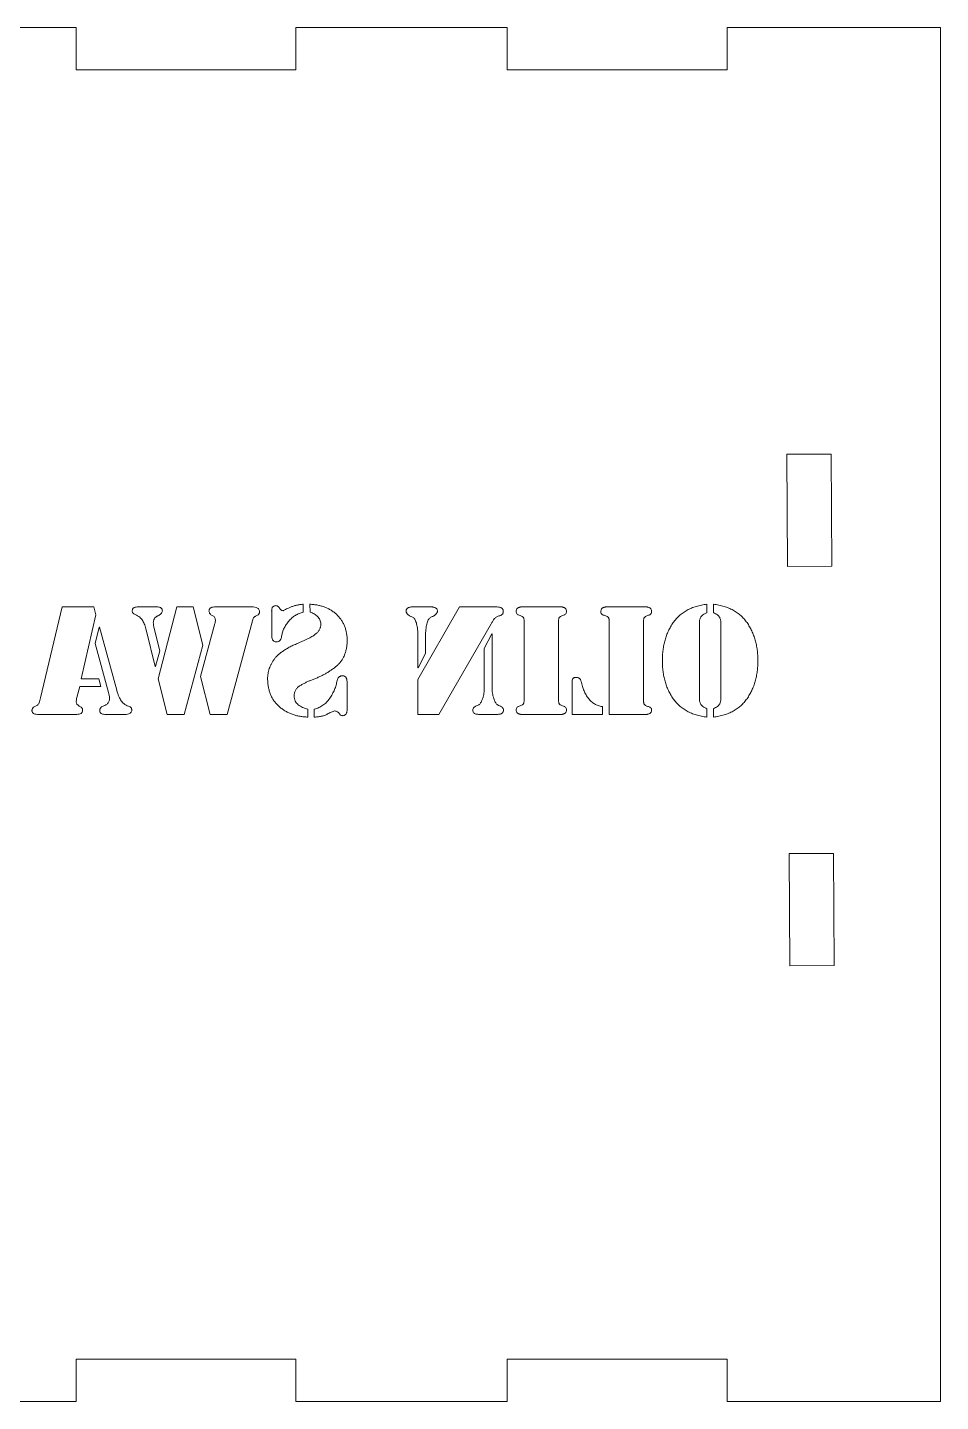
# Model space of a CAD drawing. Header units: inches. Extents: x 0 to 26.9, y 0 to 19.8.
# Drawn here: x 2.178 to 4.296, y 6.552 to 9.738 of the extents above; entities that cross this region are included whole.
import ezdxf

# ---------------------------------------------------------------- set-up
doc = ezdxf.new("R2010")
doc.units = ezdxf.units.IN
doc.header["$MEASUREMENT"] = 0

msp = doc.modelspace()

# ---------------------------------------------------------------- linework, layer by layer
at = {"color": 7, "linetype": 'Continuous', "lineweight": 15}
for p, q in [((2.2905, 9.738), (1.8005, 9.738)), ((2.2905, 9.64), (2.2905, 9.738)), ((2.8005, 9.738), (2.8005, 9.64)), ((3.2905, 9.738), (2.8005, 9.738)), ((3.2905, 9.64), (3.2905, 9.738)), ((3.8005, 9.738), (3.8005, 9.64)), ((4.2955, 9.738), (3.8005, 9.738)), ((4.2955, 9.738), (4.2955, 6.552)), ((2.8005, 9.64), (2.2905, 9.64)), ((3.8005, 9.64), (3.2905, 9.64)), ((4.0418, 8.749), (3.9388, 8.7483)), ((3.9388, 8.7483), (3.9404, 8.4883)), ((4.0434, 8.489), (4.0418, 8.749)), ((3.9404, 8.4883), (4.0434, 8.489)), ((2.3441, 8.3475), (2.3451, 8.3475)), ((3.2549, 8.3318), (3.2555, 8.3318)), ((2.4746, 8.2565), (2.474, 8.2561)), ((3.0839, 8.2531), (3.0833, 8.2531)), ((4.0476, 7.823), (3.9446, 7.8223)), ((3.9446, 7.8223), (3.9462, 7.5623)), ((4.0492, 7.563), (4.0476, 7.823)), ((3.9462, 7.5623), (4.0492, 7.563)), ((2.8005, 6.65), (2.2905, 6.65)), ((2.2905, 6.65), (2.2905, 6.552)), ((2.8005, 6.552), (2.8005, 6.65)), ((3.8005, 6.65), (3.2905, 6.65)), ((3.2905, 6.65), (3.2905, 6.552)), ((3.8005, 6.552), (3.8005, 6.65)), ((2.2905, 6.552), (1.8005, 6.552)), ((3.2905, 6.552), (2.8005, 6.552)), ((4.2955, 6.552), (3.8005, 6.552))]:
    msp.add_line(p, q, dxfattribs=at)
at = {"color": 1, "linetype": 'Continuous', "lineweight": 15}
for p, q in [((2.2083, 8.1839), (2.2583, 8.3945)), ((2.2583, 8.3945), (2.3318, 8.3945)), ((2.3318, 8.3945), (2.3362, 8.3763)), ((2.4345, 8.3944), (2.4777, 8.3945)), ((2.4813, 8.2279), (2.5247, 8.3945)), ((2.5247, 8.3945), (2.5622, 8.3945)), ((2.5622, 8.3945), (2.5847, 8.3056)), ((2.6179, 8.3944), (2.6948, 8.3945)), ((2.7443, 8.3294), (2.7444, 8.3836)), ((2.8176, 8.4006), (2.8176, 8.3825)), ((2.8334, 8.3825), (2.8329, 8.4006)), ((3.0703, 8.3944), (3.1145, 8.3945)), ((3.0833, 8.2258), (3.1796, 8.3945)), ((3.1796, 8.3945), (3.2645, 8.3945)), ((3.3235, 8.3944), (3.4159, 8.3945)), ((3.5204, 8.3944), (3.6132, 8.3945)), ((3.7536, 8.4006), (3.7536, 8.3811)), ((3.7687, 8.3811), (3.7688, 8.4006)), ((2.3362, 8.3763), (2.3025, 8.228)), ((2.3348, 8.3096), (2.3441, 8.3475)), ((2.3451, 8.3475), (2.385, 8.2016)), ((2.5794, 8.2332), (2.6123, 8.3557)), ((2.6998, 8.3621), (2.6408, 8.1452)), ((3.2536, 8.3554), (3.1319, 8.1452)), ((3.3299, 8.1825), (3.3299, 8.3571)), ((3.4096, 8.3571), (3.4096, 8.1825)), ((3.5271, 8.1452), (3.5271, 8.3569)), ((3.6069, 8.3569), (3.6069, 8.1814)), ((3.7363, 8.3569), (3.7363, 8.1827)), ((3.786, 8.1827), (3.786, 8.3569)), ((2.474, 8.2561), (2.4533, 8.341)), ((2.472, 8.3447), (2.4848, 8.2926)), ((3.0833, 8.2531), (3.0833, 8.3341)), ((3.1014, 8.3341), (3.1014, 8.2867)), ((3.2374, 8.2984), (3.2549, 8.3318)), ((3.2555, 8.3318), (3.2555, 8.1978)), ((2.3661, 8.1962), (2.3348, 8.3096)), ((2.4848, 8.2926), (2.4746, 8.2565)), ((2.5847, 8.3056), (2.5416, 8.1452)), ((3.1014, 8.2867), (3.0839, 8.2531)), ((3.2374, 8.1978), (3.2374, 8.2984)), ((2.3025, 8.228), (2.3431, 8.228)), ((2.3431, 8.228), (2.3478, 8.2099)), ((2.5021, 8.1452), (2.4813, 8.2279)), ((2.6013, 8.1452), (2.5794, 8.2332)), ((3.0833, 8.1452), (3.0833, 8.2258)), ((2.2992, 8.2099), (2.2925, 8.1842)), ((2.3478, 8.2099), (2.2992, 8.2099)), ((2.9192, 8.2183), (2.9192, 8.1562)), ((3.4409, 8.1452), (3.4409, 8.2182)), ((2.8281, 8.1571), (2.8281, 8.139)), ((2.8431, 8.139), (2.8431, 8.1571)), ((3.5112, 8.1633), (3.5112, 8.1452)), ((3.7536, 8.1585), (3.7536, 8.139)), ((3.7687, 8.139), (3.7688, 8.1585)), ((2.2895, 8.1451), (2.2067, 8.1452)), ((2.4011, 8.1451), (2.3628, 8.1452)), ((2.5416, 8.1452), (2.5021, 8.1452)), ((2.6408, 8.1452), (2.6013, 8.1452)), ((3.1319, 8.1452), (3.0833, 8.1452)), ((3.2648, 8.1451), (3.228, 8.1452)), ((3.4159, 8.1451), (3.3235, 8.1452)), ((3.5112, 8.1452), (3.4409, 8.1452)), ((3.6132, 8.1452), (3.5271, 8.1452))]:
    msp.add_line(p, q, dxfattribs=at)
for points, knots in [([(2.4208, 8.3851), (2.4209, 8.386), (2.4211, 8.3878), (2.4219, 8.3902), (2.4233, 8.392), (2.426, 8.3935), (2.4298, 8.3944), (2.4329, 8.3944), (2.4345, 8.3944)], [0, 0, 0, 0, 0.1506393, 0.2803402, 0.393742, 0.5061233, 0.7466783, 1, 1, 1, 1]), ([(2.4278, 8.3767), (2.4269, 8.3772), (2.4251, 8.378), (2.4226, 8.3796), (2.421, 8.3821), (2.4209, 8.384), (2.4208, 8.3851)], [0, 0, 0, 0, 0.276064, 0.509043, 0.729357, 1, 1, 1, 1]), ([(2.4908, 8.3854), (2.4905, 8.3841), (2.4899, 8.3816), (2.4875, 8.3782), (2.4843, 8.3756), (2.4809, 8.374), (2.4781, 8.3728), (2.4761, 8.3716), (2.4744, 8.37), (2.4729, 8.3682), (2.4717, 8.3661), (2.4708, 8.3637), (2.47, 8.3611), (2.4698, 8.3593), (2.4697, 8.3583)], [0, 0, 0, 0, 0.10846, 0.215724, 0.328032, 0.45463, 0.520628, 0.58515, 0.648177, 0.711484, 0.777588, 0.846197, 0.920681, 1, 1, 1, 1]), ([(2.4777, 8.3945), (2.4793, 8.3944), (2.4823, 8.3943), (2.4858, 8.3933), (2.4884, 8.3918), (2.4897, 8.3901), (2.4905, 8.3879), (2.4907, 8.3863), (2.4908, 8.3854)], [0, 0, 0, 0, 0.254473, 0.497971, 0.614426, 0.730481, 0.854079, 1, 1, 1, 1]), ([(2.5989, 8.3847), (2.5991, 8.3859), (2.5993, 8.388), (2.6007, 8.3908), (2.6029, 8.3928), (2.6067, 8.394), (2.6118, 8.3946), (2.6159, 8.3945), (2.6179, 8.3944)], [0, 0, 0, 0, 0.143005, 0.26528, 0.376175, 0.496525, 0.752348, 1, 1, 1, 1]), ([(2.6139, 8.364), (2.6137, 8.3653), (2.6133, 8.3677), (2.6118, 8.3709), (2.6094, 8.3734), (2.6064, 8.3747), (2.6035, 8.3761), (2.6012, 8.3784), (2.5995, 8.3813), (2.5992, 8.3836), (2.5989, 8.3847)], [0, 0, 0, 0, 0.1443367, 0.2713552, 0.3901046, 0.5131423, 0.6346012, 0.7495416, 0.8678604, 1, 1, 1, 1]), ([(2.6948, 8.3945), (2.697, 8.3945), (2.7016, 8.3944), (2.7072, 8.3935), (2.7115, 8.3921), (2.714, 8.3899), (2.7156, 8.3869), (2.7159, 8.3846), (2.7161, 8.3834)], [0, 0, 0, 0, 0.243198, 0.504922, 0.631952, 0.746167, 0.86479, 1, 1, 1, 1]), ([(2.7161, 8.3834), (2.716, 8.3828), (2.716, 8.3815), (2.7156, 8.3797), (2.7149, 8.3782), (2.7136, 8.3766), (2.7113, 8.3749), (2.7092, 8.3739), (2.7081, 8.3734)], [0, 0, 0, 0, 0.146436, 0.278085, 0.393217, 0.499671, 0.727826, 1, 1, 1, 1]), ([(2.7444, 8.3836), (2.7443, 8.3841), (2.7442, 8.3852), (2.7444, 8.387), (2.7448, 8.3892), (2.7452, 8.3916), (2.7461, 8.394), (2.7482, 8.3959), (2.7508, 8.3971), (2.7529, 8.3974), (2.754, 8.3975)], [0, 0, 0, 0, 0.076261, 0.168739, 0.282192, 0.414602, 0.54741, 0.679539, 0.825526, 1, 1, 1, 1]), ([(2.754, 8.3975), (2.755, 8.3973), (2.7567, 8.397), (2.7591, 8.3958), (2.7611, 8.3939), (2.7623, 8.3916), (2.7636, 8.3892), (2.7656, 8.3874), (2.7679, 8.3861), (2.7697, 8.3858), (2.7706, 8.3856)], [0, 0, 0, 0, 0.131725, 0.251671, 0.372795, 0.499151, 0.626686, 0.74781, 0.867755, 1, 1, 1, 1]), ([(2.8176, 8.3825), (2.816, 8.3821), (2.8128, 8.3811), (2.808, 8.3794), (2.8036, 8.3773), (2.7992, 8.3749), (2.7952, 8.3721), (2.7912, 8.3689), (2.7875, 8.3654), (2.7829, 8.3604), (2.7778, 8.3537), (2.7729, 8.345), (2.7692, 8.3359), (2.768, 8.3296), (2.7673, 8.3264)], [0, 0, 0, 0, 0.063922, 0.126505, 0.188736, 0.250483, 0.312725, 0.375544, 0.439308, 0.50437, 0.633086, 0.75658, 0.878225, 1, 1, 1, 1]), ([(2.7706, 8.3856), (2.7714, 8.3861), (2.7733, 8.3872), (2.777, 8.3889), (2.7819, 8.3912), (2.7878, 8.3939), (2.7946, 8.3965), (2.802, 8.3985), (2.8097, 8.4), (2.8149, 8.4004), (2.8176, 8.4006)], [0, 0, 0, 0, 0.053805, 0.13478, 0.243521, 0.37919, 0.529346, 0.682035, 0.838526, 1, 1, 1, 1]), ([(2.8329, 8.4006), (2.8361, 8.4004), (2.8422, 8.4), (2.8511, 8.3987), (2.8596, 8.3966), (2.8677, 8.394), (2.8752, 8.3907), (2.8823, 8.3867), (2.889, 8.3821), (2.8952, 8.3769), (2.9008, 8.3711), (2.9056, 8.3647), (2.9098, 8.3578), (2.9132, 8.3504), (2.9159, 8.3425), (2.9179, 8.334), (2.9192, 8.325), (2.9194, 8.3189), (2.9195, 8.3157)], [0, 0, 0, 0, 0.069414, 0.135837, 0.200072, 0.262153, 0.322566, 0.382322, 0.441798, 0.501482, 0.560988, 0.619495, 0.67843, 0.738309, 0.79983, 0.863637, 0.93031, 1, 1, 1, 1]), ([(2.8583, 8.355), (2.8581, 8.3566), (2.8579, 8.3599), (2.8564, 8.3645), (2.854, 8.3687), (2.8509, 8.3724), (2.8471, 8.3756), (2.8429, 8.3784), (2.8383, 8.3807), (2.835, 8.3819), (2.8334, 8.3825)], [0, 0, 0, 0, 0.125864, 0.245627, 0.364111, 0.486419, 0.611225, 0.737129, 0.86632, 1, 1, 1, 1]), ([(3.056, 8.3844), (3.0561, 8.3855), (3.0563, 8.3874), (3.0576, 8.39), (3.0594, 8.3919), (3.0618, 8.393), (3.0642, 8.3937), (3.0665, 8.3942), (3.0685, 8.3945), (3.0697, 8.3944), (3.0703, 8.3944)], [0, 0, 0, 0, 0.16012, 0.297584, 0.426302, 0.560472, 0.696609, 0.812367, 0.913934, 1, 1, 1, 1]), ([(3.0833, 8.3341), (3.0831, 8.3367), (3.0828, 8.3416), (3.0819, 8.3485), (3.0807, 8.3546), (3.0792, 8.3597), (3.0773, 8.364), (3.0751, 8.3674), (3.0726, 8.37), (3.0697, 8.3714), (3.0668, 8.3725), (3.0643, 8.3737), (3.0621, 8.3752), (3.0602, 8.3767), (3.0586, 8.3785), (3.0574, 8.3803), (3.0565, 8.3823), (3.0561, 8.3837), (3.056, 8.3844)], [0, 0, 0, 0, 0.127023, 0.241108, 0.341391, 0.428359, 0.503245, 0.567948, 0.62461, 0.677328, 0.727357, 0.773021, 0.815501, 0.855125, 0.892958, 0.928685, 0.964178, 1, 1, 1, 1]), ([(3.1289, 8.3844), (3.1287, 8.3837), (3.1284, 8.3823), (3.1274, 8.3803), (3.1261, 8.3785), (3.1246, 8.3767), (3.1227, 8.3752), (3.1205, 8.3737), (3.1179, 8.3725), (3.115, 8.3714), (3.1121, 8.3699), (3.1095, 8.3674), (3.1073, 8.364), (3.1055, 8.3597), (3.1039, 8.3546), (3.1028, 8.3485), (3.1018, 8.3416), (3.1015, 8.3367), (3.1014, 8.3341)], [0, 0, 0, 0, 0.0357146, 0.0711014, 0.1071578, 0.1448765, 0.1843821, 0.2273881, 0.2736172, 0.323496, 0.3760567, 0.4331152, 0.4976243, 0.5722856, 0.6592231, 0.7590484, 0.8727912, 1, 1, 1, 1]), ([(3.1145, 8.3945), (3.115, 8.3945), (3.1163, 8.3944), (3.1182, 8.3942), (3.1205, 8.3937), (3.1229, 8.393), (3.1254, 8.3919), (3.1272, 8.39), (3.1285, 8.3874), (3.1287, 8.3855), (3.1289, 8.3844)], [0, 0, 0, 0, 0.085728, 0.186878, 0.304555, 0.440134, 0.573752, 0.703638, 0.840537, 1, 1, 1, 1]), ([(3.2645, 8.3945), (3.2663, 8.3944), (3.2701, 8.3942), (3.2747, 8.3934), (3.2781, 8.3919), (3.2799, 8.3899), (3.2811, 8.3872), (3.2813, 8.3852), (3.2814, 8.3841)], [0, 0, 0, 0, 0.246889, 0.497682, 0.616083, 0.730847, 0.855053, 1, 1, 1, 1]), ([(3.2814, 8.3841), (3.2814, 8.3833), (3.2814, 8.3818), (3.2808, 8.3797), (3.2799, 8.3779), (3.2781, 8.3763), (3.2753, 8.3747), (3.2728, 8.3739), (3.2714, 8.3734)], [0, 0, 0, 0, 0.1533, 0.284197, 0.399481, 0.507569, 0.737299, 1, 1, 1, 1]), ([(3.3112, 8.3841), (3.3113, 8.3852), (3.3116, 8.3872), (3.3128, 8.3898), (3.3145, 8.3918), (3.3168, 8.393), (3.319, 8.3937), (3.3209, 8.3942), (3.3223, 8.3945), (3.3232, 8.3944), (3.3235, 8.3944)], [0, 0, 0, 0, 0.180803, 0.334736, 0.475582, 0.617603, 0.753596, 0.861811, 0.943556, 1, 1, 1, 1]), ([(3.3185, 8.3751), (3.3174, 8.3755), (3.3154, 8.3762), (3.3131, 8.3783), (3.3116, 8.381), (3.3113, 8.383), (3.3112, 8.3841)], [0, 0, 0, 0, 0.265326, 0.503856, 0.739605, 1, 1, 1, 1]), ([(3.4159, 8.3945), (3.4163, 8.3945), (3.4171, 8.3944), (3.4186, 8.3942), (3.4204, 8.3937), (3.4226, 8.393), (3.4249, 8.3918), (3.4267, 8.3898), (3.4278, 8.3872), (3.4281, 8.3852), (3.4282, 8.3841)], [0, 0, 0, 0, 0.0556226, 0.140027, 0.2456479, 0.3816502, 0.5236815, 0.6663473, 0.8191845, 1, 1, 1, 1]), ([(3.4282, 8.3841), (3.4281, 8.383), (3.4278, 8.381), (3.4263, 8.3782), (3.424, 8.3762), (3.422, 8.3755), (3.4209, 8.3751)], [0, 0, 0, 0, 0.260129, 0.493758, 0.734945, 1, 1, 1, 1]), ([(3.5075, 8.3841), (3.5077, 8.3851), (3.508, 8.3871), (3.5092, 8.3898), (3.511, 8.3918), (3.5133, 8.3929), (3.5156, 8.3936), (3.5176, 8.3942), (3.5191, 8.3945), (3.52, 8.3944), (3.5204, 8.3944)], [0, 0, 0, 0, 0.176104, 0.327153, 0.466102, 0.609014, 0.74645, 0.857582, 0.939787, 1, 1, 1, 1]), ([(3.5151, 8.375), (3.514, 8.3754), (3.5119, 8.3761), (3.5095, 8.3782), (3.5078, 8.3809), (3.5076, 8.383), (3.5075, 8.3841)], [0, 0, 0, 0, 0.27021, 0.509416, 0.742078, 1, 1, 1, 1]), ([(3.6132, 8.3945), (3.6135, 8.3945), (3.6144, 8.3944), (3.6158, 8.3942), (3.6177, 8.3936), (3.6199, 8.3929), (3.6221, 8.3917), (3.624, 8.3898), (3.6251, 8.3871), (3.6254, 8.3851), (3.6255, 8.3841)], [0, 0, 0, 0, 0.0555828, 0.1399268, 0.2461875, 0.3820925, 0.5240222, 0.6665859, 0.8193139, 1, 1, 1, 1]), ([(3.6255, 8.3841), (3.6254, 8.383), (3.6251, 8.3809), (3.6236, 8.3781), (3.6212, 8.3761), (3.6192, 8.3754), (3.6182, 8.375)], [0, 0, 0, 0, 0.262926, 0.495672, 0.735947, 1, 1, 1, 1]), ([(3.6504, 8.2698), (3.6505, 8.274), (3.6506, 8.2823), (3.6518, 8.2945), (3.6537, 8.3063), (3.6565, 8.3176), (3.66, 8.3284), (3.6643, 8.3387), (3.6695, 8.3486), (3.6754, 8.358), (3.6821, 8.3667), (3.6898, 8.3744), (3.6983, 8.3813), (3.7077, 8.3871), (3.718, 8.392), (3.7291, 8.3958), (3.741, 8.3989), (3.7493, 8.4), (3.7536, 8.4006)], [0, 0, 0, 0, 0.068283, 0.134493, 0.198696, 0.261443, 0.322822, 0.383306, 0.443321, 0.503386, 0.562796, 0.621564, 0.680114, 0.739682, 0.800515, 0.864044, 0.930138, 1, 1, 1, 1]), ([(3.7536, 8.3811), (3.7518, 8.3804), (3.7485, 8.379), (3.7443, 8.3763), (3.741, 8.3734), (3.7389, 8.3701), (3.7377, 8.3668), (3.7367, 8.3635), (3.7362, 8.3602), (3.7363, 8.358), (3.7363, 8.3569)], [0, 0, 0, 0, 0.178613, 0.330968, 0.464007, 0.581571, 0.690766, 0.79614, 0.898513, 1, 1, 1, 1]), ([(3.786, 8.3569), (3.7861, 8.358), (3.7861, 8.3602), (3.7856, 8.3635), (3.7847, 8.3668), (3.7834, 8.3701), (3.7813, 8.3734), (3.778, 8.3763), (3.7738, 8.379), (3.7705, 8.3804), (3.7687, 8.3811)], [0, 0, 0, 0, 0.100659, 0.203318, 0.308384, 0.418224, 0.535881, 0.669024, 0.821499, 1, 1, 1, 1]), ([(3.7688, 8.4006), (3.773, 8.4), (3.7814, 8.3989), (3.7933, 8.3958), (3.8044, 8.392), (3.8146, 8.3871), (3.824, 8.3813), (3.8325, 8.3744), (3.8402, 8.3667), (3.8469, 8.358), (3.8528, 8.3486), (3.858, 8.3387), (3.8623, 8.3284), (3.8659, 8.3176), (3.8687, 8.3063), (3.8706, 8.2945), (3.8717, 8.2823), (3.8719, 8.274), (3.872, 8.2698)], [0, 0, 0, 0, 0.069666, 0.136022, 0.199314, 0.260155, 0.31973, 0.378492, 0.437083, 0.496501, 0.556574, 0.616598, 0.677089, 0.738558, 0.801313, 0.865482, 0.9317, 1, 1, 1, 1]), ([(2.4533, 8.341), (2.4528, 8.343), (2.4518, 8.3469), (2.45, 8.3525), (2.4478, 8.3577), (2.4453, 8.3624), (2.4423, 8.3668), (2.4383, 8.3706), (2.4334, 8.374), (2.4297, 8.3758), (2.4278, 8.3767)], [0, 0, 0, 0, 0.135981, 0.264255, 0.385269, 0.500434, 0.614166, 0.733067, 0.861341, 1, 1, 1, 1]), ([(2.4697, 8.3583), (2.4699, 8.356), (2.4703, 8.3514), (2.4714, 8.3469), (2.472, 8.3447)], [0, 0, 0, 0, 0.502789, 1, 1, 1, 1]), ([(2.6123, 8.3557), (2.6127, 8.3571), (2.6136, 8.3598), (2.6138, 8.3627), (2.6139, 8.364)], [0, 0, 0, 0, 0.5212007, 1, 1, 1, 1]), ([(2.7081, 8.3734), (2.7074, 8.3731), (2.7062, 8.3726), (2.7046, 8.3715), (2.7033, 8.3704), (2.702, 8.3686), (2.7007, 8.3659), (2.7001, 8.3634), (2.6998, 8.3621)], [0, 0, 0, 0, 0.148468, 0.277548, 0.390525, 0.492721, 0.712544, 1, 1, 1, 1]), ([(2.8071, 8.311), (2.8095, 8.312), (2.8142, 8.314), (2.8209, 8.317), (2.827, 8.32), (2.8325, 8.3228), (2.8373, 8.3255), (2.8416, 8.3281), (2.8452, 8.3308), (2.8482, 8.3332), (2.8508, 8.3357), (2.8529, 8.3382), (2.8547, 8.3408), (2.8561, 8.3436), (2.8572, 8.3463), (2.8579, 8.3491), (2.8583, 8.352), (2.8583, 8.354), (2.8583, 8.355)], [0, 0, 0, 0, 0.110982, 0.213774, 0.307754, 0.393929, 0.471203, 0.54087, 0.60237, 0.656265, 0.705163, 0.750893, 0.794838, 0.837175, 0.878193, 0.918412, 0.959048, 1, 1, 1, 1]), ([(3.2714, 8.3734), (3.2702, 8.373), (3.2679, 8.3722), (3.2649, 8.3705), (3.2623, 8.3688), (3.2596, 8.3658), (3.2567, 8.3614), (3.2547, 8.3575), (3.2536, 8.3554)], [0, 0, 0, 0, 0.147519, 0.278853, 0.395934, 0.502339, 0.728257, 1, 1, 1, 1]), ([(3.3299, 8.3571), (3.3299, 8.3585), (3.3299, 8.361), (3.3298, 8.3644), (3.3293, 8.3672), (3.3287, 8.3694), (3.3272, 8.3712), (3.325, 8.3727), (3.322, 8.374), (3.3197, 8.3747), (3.3185, 8.3751)], [0, 0, 0, 0, 0.168803, 0.310131, 0.423186, 0.511172, 0.596236, 0.703205, 0.836598, 1, 1, 1, 1]), ([(3.4209, 8.3751), (3.4197, 8.3747), (3.4174, 8.374), (3.4144, 8.3727), (3.4122, 8.3712), (3.4107, 8.3694), (3.4101, 8.3672), (3.4097, 8.3644), (3.4095, 8.361), (3.4096, 8.3585), (3.4096, 8.3571)], [0, 0, 0, 0, 0.163434, 0.296852, 0.403842, 0.488923, 0.576926, 0.68967, 0.831027, 1, 1, 1, 1]), ([(3.5271, 8.3569), (3.5272, 8.3583), (3.5272, 8.3608), (3.5271, 8.3642), (3.5266, 8.367), (3.5259, 8.3693), (3.5243, 8.3711), (3.522, 8.3725), (3.5189, 8.3739), (3.5164, 8.3746), (3.5151, 8.375)], [0, 0, 0, 0, 0.1635653, 0.3033044, 0.4135397, 0.502448, 0.5878007, 0.6952936, 0.8314531, 1, 1, 1, 1]), ([(3.6182, 8.375), (3.6169, 8.3746), (3.6146, 8.3739), (3.6117, 8.3725), (3.6094, 8.3711), (3.608, 8.3693), (3.6074, 8.367), (3.6069, 8.3642), (3.6068, 8.3608), (3.6068, 8.3583), (3.6069, 8.3569)], [0, 0, 0, 0, 0.162667, 0.296297, 0.402785, 0.487467, 0.576936, 0.689151, 0.83182, 1, 1, 1, 1]), ([(2.7553, 8.3133), (2.7542, 8.3134), (2.7522, 8.3136), (2.7496, 8.3146), (2.7474, 8.3162), (2.7457, 8.3193), (2.7445, 8.3238), (2.7444, 8.3275), (2.7443, 8.3294)], [0, 0, 0, 0, 0.146246, 0.269575, 0.38209, 0.496747, 0.739823, 1, 1, 1, 1]), ([(2.7673, 8.3264), (2.767, 8.3248), (2.7664, 8.3216), (2.7645, 8.3179), (2.7625, 8.3156), (2.7604, 8.3143), (2.758, 8.3135), (2.7562, 8.3134), (2.7553, 8.3133)], [0, 0, 0, 0, 0.25496, 0.496657, 0.613128, 0.732363, 0.858958, 1, 1, 1, 1]), ([(2.9195, 8.3157), (2.9194, 8.3126), (2.9191, 8.3065), (2.9177, 8.2976), (2.9157, 8.2894), (2.913, 8.2818), (2.9096, 8.2747), (2.9054, 8.2683), (2.9005, 8.2625), (2.8949, 8.2573), (2.8889, 8.2526), (2.8825, 8.248), (2.8759, 8.2437), (2.869, 8.2395), (2.8617, 8.2357), (2.8542, 8.232), (2.8464, 8.2286), (2.841, 8.2265), (2.8383, 8.2254)], [0, 0, 0, 0, 0.0720353, 0.1402729, 0.2048178, 0.2666054, 0.3261147, 0.3841843, 0.4417604, 0.4999107, 0.5586849, 0.6186298, 0.6793572, 0.7406746, 0.8038344, 0.8677957, 0.9329909, 1, 1, 1, 1]), ([(2.735, 8.2251), (2.7349, 8.227), (2.7349, 8.231), (2.7354, 8.2368), (2.7363, 8.2427), (2.7378, 8.2485), (2.7399, 8.2542), (2.7423, 8.2599), (2.7453, 8.2656), (2.7488, 8.2712), (2.7531, 8.2768), (2.7582, 8.2822), (2.7642, 8.2874), (2.771, 8.2924), (2.7788, 8.2973), (2.7874, 8.3021), (2.7969, 8.3067), (2.8036, 8.3095), (2.8071, 8.311)], [0, 0, 0, 0, 0.048802, 0.097768, 0.146432, 0.19601, 0.24649, 0.297911, 0.351232, 0.406058, 0.463422, 0.524834, 0.590612, 0.661256, 0.737158, 0.818633, 0.906295, 1, 1, 1, 1]), ([(3.7536, 8.139), (3.7493, 8.1396), (3.741, 8.1407), (3.7291, 8.1437), (3.718, 8.1476), (3.7077, 8.1525), (3.6983, 8.1583), (3.6898, 8.1652), (3.6821, 8.1729), (3.6754, 8.1816), (3.6695, 8.191), (3.6643, 8.2009), (3.66, 8.2112), (3.6565, 8.2221), (3.6537, 8.2333), (3.6518, 8.2451), (3.6506, 8.2573), (3.6505, 8.2656), (3.6504, 8.2698)], [0, 0, 0, 0, 0.069849, 0.13586, 0.19937, 0.260296, 0.319846, 0.378378, 0.437127, 0.496519, 0.556566, 0.616563, 0.677268, 0.738629, 0.801104, 0.865288, 0.931477, 1, 1, 1, 1]), ([(3.872, 8.2698), (3.8719, 8.2656), (3.8717, 8.2573), (3.8706, 8.2451), (3.8687, 8.2333), (3.8659, 8.2221), (3.8623, 8.2113), (3.858, 8.2009), (3.8528, 8.191), (3.8469, 8.1816), (3.8402, 8.1729), (3.8325, 8.1652), (3.824, 8.1583), (3.8146, 8.1525), (3.8044, 8.1476), (3.7933, 8.1437), (3.7813, 8.1407), (3.773, 8.1396), (3.7687, 8.139)], [0, 0, 0, 0, 0.068523, 0.134706, 0.19884, 0.261308, 0.322743, 0.383442, 0.443433, 0.503474, 0.562859, 0.621419, 0.680148, 0.739692, 0.800612, 0.863869, 0.930127, 1, 1, 1, 1]), ([(2.8281, 8.139), (2.8249, 8.1392), (2.8186, 8.1395), (2.8094, 8.1407), (2.8006, 8.1427), (2.7921, 8.1453), (2.7841, 8.1487), (2.7764, 8.1526), (2.7693, 8.1574), (2.7624, 8.1626), (2.7562, 8.1685), (2.7507, 8.175), (2.7461, 8.1821), (2.7422, 8.1896), (2.7392, 8.1978), (2.7369, 8.2064), (2.7355, 8.2156), (2.7351, 8.2219), (2.735, 8.2251)], [0, 0, 0, 0, 0.067976, 0.133604, 0.197122, 0.25915, 0.32067, 0.381276, 0.441808, 0.502963, 0.563648, 0.623587, 0.682794, 0.742483, 0.803571, 0.866251, 0.93174, 1, 1, 1, 1]), ([(2.8383, 8.2254), (2.836, 8.2245), (2.8313, 8.2228), (2.8244, 8.2196), (2.8175, 8.2161), (2.8118, 8.2129), (2.8074, 8.2101), (2.8045, 8.2076), (2.8021, 8.205), (2.8001, 8.2021), (2.7985, 8.1989), (2.7972, 8.1956), (2.7965, 8.192), (2.7963, 8.1895), (2.7962, 8.1882)], [0, 0, 0, 0, 0.123473, 0.249765, 0.378851, 0.512082, 0.577642, 0.63982, 0.699582, 0.758466, 0.81636, 0.875365, 0.936235, 1, 1, 1, 1]), ([(2.8431, 8.1571), (2.8449, 8.1576), (2.8485, 8.1587), (2.8537, 8.1608), (2.8586, 8.1632), (2.8632, 8.1662), (2.8676, 8.1697), (2.8717, 8.1735), (2.8755, 8.1778), (2.8801, 8.1841), (2.8852, 8.1924), (2.8901, 8.2026), (2.8939, 8.213), (2.8953, 8.2202), (2.8961, 8.2237)], [0, 0, 0, 0, 0.062744, 0.124561, 0.185935, 0.246456, 0.307907, 0.370479, 0.434273, 0.49978, 0.630702, 0.756817, 0.879059, 1, 1, 1, 1]), ([(2.8961, 8.2237), (2.8964, 8.2252), (2.8972, 8.228), (2.8996, 8.231), (2.9018, 8.233), (2.9039, 8.234), (2.9061, 8.2347), (2.9077, 8.2348), (2.9085, 8.2349)], [0, 0, 0, 0, 0.2449916, 0.4904457, 0.6151988, 0.7378319, 0.8632932, 1, 1, 1, 1]), ([(2.9085, 8.2349), (2.9095, 8.2348), (2.9115, 8.2346), (2.9141, 8.2335), (2.9162, 8.2317), (2.9178, 8.2284), (2.9191, 8.2239), (2.9192, 8.2202), (2.9192, 8.2183)], [0, 0, 0, 0, 0.14203, 0.264827, 0.381049, 0.499987, 0.748884, 1, 1, 1, 1]), ([(3.4409, 8.2182), (3.441, 8.2198), (3.441, 8.2227), (3.4418, 8.2263), (3.4431, 8.2287), (3.4447, 8.23), (3.4468, 8.2307), (3.4484, 8.2309), (3.4492, 8.231)], [0, 0, 0, 0, 0.268805, 0.508697, 0.619101, 0.730878, 0.855045, 1, 1, 1, 1]), ([(3.4492, 8.231), (3.4501, 8.2309), (3.4517, 8.2309), (3.4539, 8.2306), (3.4559, 8.23), (3.4576, 8.2291), (3.4591, 8.2278), (3.4603, 8.2261), (3.4613, 8.224), (3.4617, 8.2224), (3.4619, 8.2216)], [0, 0, 0, 0, 0.143187, 0.271216, 0.386946, 0.49524, 0.604474, 0.720595, 0.851085, 1, 1, 1, 1]), ([(3.4619, 8.2216), (3.4628, 8.2178), (3.4646, 8.2104), (3.4685, 8.1999), (3.4732, 8.1905), (3.4779, 8.1834), (3.4821, 8.1784), (3.4855, 8.175), (3.4892, 8.1721), (3.493, 8.1695), (3.4972, 8.1673), (3.5017, 8.1656), (3.5063, 8.1641), (3.5095, 8.1636), (3.5112, 8.1633)], [0, 0, 0, 0, 0.144111, 0.279595, 0.408487, 0.531503, 0.591016, 0.649482, 0.707037, 0.763713, 0.821037, 0.879384, 0.938612, 1, 1, 1, 1]), ([(2.3554, 8.1652), (2.3568, 8.1658), (2.3593, 8.1669), (2.3626, 8.1691), (2.3652, 8.1718), (2.3672, 8.175), (2.3683, 8.179), (2.3683, 8.1838), (2.3677, 8.1897), (2.3667, 8.1939), (2.3661, 8.1962)], [0, 0, 0, 0, 0.117866, 0.22336, 0.322506, 0.418008, 0.523207, 0.651819, 0.809787, 1, 1, 1, 1]), ([(2.385, 8.2016), (2.3857, 8.1988), (2.3871, 8.1938), (2.3897, 8.1869), (2.3923, 8.1812), (2.3952, 8.1767), (2.3982, 8.1731), (2.4012, 8.1703), (2.4039, 8.168), (2.4059, 8.167), (2.4068, 8.1665)], [0, 0, 0, 0, 0.19869, 0.370087, 0.516767, 0.640972, 0.748549, 0.842916, 0.926627, 1, 1, 1, 1]), ([(2.7962, 8.1882), (2.7965, 8.1861), (2.7969, 8.182), (2.7989, 8.1762), (2.8019, 8.1713), (2.806, 8.1674), (2.8109, 8.1642), (2.8162, 8.1614), (2.8219, 8.159), (2.826, 8.1577), (2.8281, 8.1571)], [0, 0, 0, 0, 0.134641, 0.257477, 0.374415, 0.490515, 0.610749, 0.734354, 0.864495, 1, 1, 1, 1]), ([(3.2105, 8.1548), (3.2108, 8.1561), (3.2114, 8.1587), (3.2139, 8.1619), (3.2174, 8.1645), (3.2212, 8.1657), (3.2246, 8.1671), (3.2269, 8.1692), (3.2291, 8.1721), (3.231, 8.1757), (3.2329, 8.1801), (3.2346, 8.1853), (3.2361, 8.1912), (3.2369, 8.1955), (3.2374, 8.1978)], [0, 0, 0, 0, 0.0733193, 0.1453839, 0.2244504, 0.3163754, 0.367015, 0.4244158, 0.4903689, 0.5663748, 0.6544982, 0.7564961, 0.8715505, 1, 1, 1, 1]), ([(3.2555, 8.1978), (3.2559, 8.1955), (3.2567, 8.1912), (3.2583, 8.1853), (3.2599, 8.1801), (3.2617, 8.1757), (3.2637, 8.1721), (3.2658, 8.1692), (3.2681, 8.1671), (3.2714, 8.1657), (3.2752, 8.1645), (3.2787, 8.1619), (3.2812, 8.1587), (3.2818, 8.1561), (3.2821, 8.1548)], [0, 0, 0, 0, 0.129022, 0.244417, 0.346717, 0.434746, 0.510977, 0.576577, 0.63346, 0.684249, 0.77561, 0.854186, 0.926464, 1, 1, 1, 1]), ([(2.1883, 8.1538), (2.1884, 8.1545), (2.1884, 8.1559), (2.1889, 8.1577), (2.1896, 8.1593), (2.1911, 8.161), (2.1934, 8.1627), (2.1955, 8.1637), (2.1967, 8.1642)], [0, 0, 0, 0, 0.146058, 0.275686, 0.395213, 0.508248, 0.744366, 1, 1, 1, 1]), ([(2.1967, 8.1642), (2.1977, 8.1646), (2.1997, 8.1656), (2.2021, 8.1675), (2.204, 8.1696), (2.2057, 8.1729), (2.2071, 8.1777), (2.2079, 8.1817), (2.2083, 8.1839)], [0, 0, 0, 0, 0.141719, 0.269656, 0.384006, 0.492785, 0.727212, 1, 1, 1, 1]), ([(2.2925, 8.1842), (2.2922, 8.1828), (2.2915, 8.1801), (2.2911, 8.1765), (2.291, 8.1735), (2.2915, 8.171), (2.2927, 8.169), (2.2944, 8.1671), (2.2967, 8.1654), (2.2985, 8.1644), (2.2995, 8.1638)], [0, 0, 0, 0, 0.18402, 0.333915, 0.456946, 0.552299, 0.641153, 0.743671, 0.861151, 1, 1, 1, 1]), ([(2.2995, 8.1638), (2.3005, 8.1633), (2.3022, 8.1623), (2.3044, 8.1604), (2.3057, 8.1577), (2.3058, 8.1556), (2.3058, 8.1545)], [0, 0, 0, 0, 0.270369, 0.49348, 0.714836, 1, 1, 1, 1]), ([(2.3455, 8.1542), (2.3455, 8.1549), (2.3456, 8.1564), (2.3462, 8.1584), (2.3471, 8.1601), (2.3489, 8.1618), (2.3517, 8.1636), (2.3542, 8.1646), (2.3554, 8.1652)], [0, 0, 0, 0, 0.142538, 0.268478, 0.385936, 0.498975, 0.738188, 1, 1, 1, 1]), ([(2.4068, 8.1665), (2.4085, 8.1658), (2.4116, 8.1645), (2.4154, 8.163), (2.4177, 8.1614), (2.419, 8.1598), (2.4197, 8.1576), (2.4198, 8.156), (2.4199, 8.1551)], [0, 0, 0, 0, 0.29744, 0.537079, 0.640151, 0.744205, 0.863324, 1, 1, 1, 1]), ([(2.9192, 8.1562), (2.9193, 8.1558), (2.9193, 8.1548), (2.919, 8.1531), (2.9186, 8.1509), (2.918, 8.1484), (2.9169, 8.1459), (2.9148, 8.1439), (2.9121, 8.1425), (2.91, 8.1422), (2.9088, 8.142)], [0, 0, 0, 0, 0.063041, 0.149332, 0.261339, 0.397494, 0.54052, 0.675135, 0.825768, 1, 1, 1, 1]), ([(3.3112, 8.1555), (3.3113, 8.1566), (3.3116, 8.1586), (3.3131, 8.1613), (3.3154, 8.1634), (3.3174, 8.1641), (3.3185, 8.1645)], [0, 0, 0, 0, 0.260395, 0.496144, 0.734674, 1, 1, 1, 1]), ([(3.3185, 8.1645), (3.3197, 8.1649), (3.322, 8.1656), (3.325, 8.1669), (3.3272, 8.1684), (3.3287, 8.1702), (3.3293, 8.1725), (3.3298, 8.1752), (3.3299, 8.1786), (3.3299, 8.1811), (3.3299, 8.1825)], [0, 0, 0, 0, 0.163061, 0.296174, 0.40292, 0.487806, 0.575608, 0.690379, 0.831413, 1, 1, 1, 1]), ([(3.4096, 8.1825), (3.4096, 8.1811), (3.4095, 8.1786), (3.4097, 8.1752), (3.4101, 8.1725), (3.4107, 8.1702), (3.4122, 8.1684), (3.4144, 8.1669), (3.4174, 8.1656), (3.4197, 8.1649), (3.4209, 8.1645)], [0, 0, 0, 0, 0.168692, 0.309763, 0.424239, 0.512064, 0.596973, 0.703747, 0.836896, 1, 1, 1, 1]), ([(3.4209, 8.1645), (3.422, 8.1641), (3.424, 8.1634), (3.4263, 8.1614), (3.4278, 8.1586), (3.4281, 8.1566), (3.4282, 8.1555)], [0, 0, 0, 0, 0.265055, 0.506242, 0.739871, 1, 1, 1, 1]), ([(3.6069, 8.1814), (3.6068, 8.18), (3.6068, 8.1775), (3.6069, 8.174), (3.6074, 8.1713), (3.608, 8.169), (3.6094, 8.1672), (3.6117, 8.1657), (3.6146, 8.1644), (3.6169, 8.1637), (3.6182, 8.1633)], [0, 0, 0, 0, 0.169356, 0.309996, 0.424121, 0.513556, 0.598206, 0.704653, 0.837395, 1, 1, 1, 1]), ([(3.6182, 8.1633), (3.6192, 8.1629), (3.6212, 8.1622), (3.6236, 8.1604), (3.6251, 8.1578), (3.6254, 8.1558), (3.6255, 8.1548)], [0, 0, 0, 0, 0.272631, 0.511908, 0.746594, 1, 1, 1, 1]), ([(3.7363, 8.1827), (3.7363, 8.1816), (3.7362, 8.1794), (3.7367, 8.1761), (3.7377, 8.1728), (3.7389, 8.1695), (3.741, 8.1662), (3.7443, 8.1633), (3.7485, 8.1606), (3.7518, 8.1592), (3.7536, 8.1585)], [0, 0, 0, 0, 0.102474, 0.203289, 0.310019, 0.41913, 0.536603, 0.669539, 0.821777, 1, 1, 1, 1]), ([(3.7688, 8.1585), (3.7706, 8.1592), (3.7738, 8.1606), (3.778, 8.1633), (3.7813, 8.1662), (3.7834, 8.1695), (3.7848, 8.1728), (3.7856, 8.1761), (3.7861, 8.1794), (3.7861, 8.1816), (3.786, 8.1827)], [0, 0, 0, 0, 0.176783, 0.329415, 0.462694, 0.580471, 0.690424, 0.797043, 0.898329, 1, 1, 1, 1]), ([(2.2067, 8.1452), (2.2048, 8.1451), (2.2009, 8.1451), (2.1961, 8.1458), (2.1923, 8.1468), (2.1902, 8.1486), (2.1887, 8.151), (2.1885, 8.1529), (2.1883, 8.1538)], [0, 0, 0, 0, 0.244904, 0.510084, 0.639927, 0.754289, 0.870072, 1, 1, 1, 1]), ([(2.3058, 8.1545), (2.3057, 8.1535), (2.3055, 8.1517), (2.3044, 8.1493), (2.3026, 8.1475), (2.2993, 8.1461), (2.2949, 8.1453), (2.2913, 8.1452), (2.2895, 8.1451)], [0, 0, 0, 0, 0.135895, 0.254723, 0.368744, 0.489616, 0.745293, 1, 1, 1, 1]), ([(2.3628, 8.1452), (2.3609, 8.1451), (2.3572, 8.1451), (2.3526, 8.1457), (2.349, 8.147), (2.3471, 8.1488), (2.3458, 8.1513), (2.3456, 8.1532), (2.3455, 8.1542)], [0, 0, 0, 0, 0.248599, 0.508101, 0.629863, 0.743639, 0.861145, 1, 1, 1, 1]), ([(2.4199, 8.1551), (2.4197, 8.1541), (2.4195, 8.152), (2.418, 8.1494), (2.4158, 8.1475), (2.412, 8.1461), (2.4071, 8.1452), (2.4031, 8.1452), (2.4011, 8.1451)], [0, 0, 0, 0, 0.136048, 0.254704, 0.370763, 0.497713, 0.759113, 1, 1, 1, 1]), ([(2.8907, 8.1532), (2.8893, 8.1528), (2.8865, 8.152), (2.8822, 8.1503), (2.8777, 8.1482), (2.874, 8.146), (2.8708, 8.1443), (2.8679, 8.1431), (2.8647, 8.1421), (2.8611, 8.1412), (2.8571, 8.1404), (2.8528, 8.1398), (2.8481, 8.1393), (2.8448, 8.1391), (2.8431, 8.139)], [0, 0, 0, 0, 0.085934, 0.177349, 0.2752, 0.378743, 0.434962, 0.496078, 0.563742, 0.637978, 0.718142, 0.805394, 0.89896, 1, 1, 1, 1]), ([(2.9088, 8.142), (2.9079, 8.1422), (2.9062, 8.1425), (2.9039, 8.1437), (2.902, 8.1454), (2.9006, 8.1477), (2.8992, 8.1499), (2.8968, 8.1516), (2.894, 8.1527), (2.8918, 8.153), (2.8907, 8.1532)], [0, 0, 0, 0, 0.120812, 0.2356, 0.34651, 0.465368, 0.586746, 0.709424, 0.845138, 1, 1, 1, 1]), ([(3.228, 8.1452), (3.2273, 8.1451), (3.2259, 8.145), (3.2235, 8.1452), (3.2208, 8.1456), (3.2178, 8.146), (3.2149, 8.1469), (3.2126, 8.1489), (3.211, 8.1516), (3.2107, 8.1537), (3.2105, 8.1548)], [0, 0, 0, 0, 0.087326, 0.1923615, 0.3131102, 0.45416, 0.5929029, 0.7175504, 0.8489211, 1, 1, 1, 1]), ([(3.2821, 8.1548), (3.2819, 8.1537), (3.2816, 8.1516), (3.2801, 8.1488), (3.2777, 8.147), (3.2748, 8.146), (3.2719, 8.1456), (3.2692, 8.1452), (3.2668, 8.145), (3.2654, 8.1451), (3.2648, 8.1451)], [0, 0, 0, 0, 0.152202, 0.283474, 0.410721, 0.548469, 0.688443, 0.810089, 0.913754, 1, 1, 1, 1]), ([(3.3235, 8.1452), (3.3232, 8.1451), (3.3223, 8.1451), (3.3209, 8.1455), (3.319, 8.146), (3.3168, 8.1467), (3.3145, 8.1478), (3.3128, 8.1498), (3.3116, 8.1524), (3.3113, 8.1544), (3.3112, 8.1555)], [0, 0, 0, 0, 0.0582046, 0.1402921, 0.2490161, 0.3847721, 0.5252454, 0.6658467, 0.819512, 1, 1, 1, 1]), ([(3.4282, 8.1555), (3.4281, 8.1544), (3.4278, 8.1524), (3.4267, 8.1498), (3.4249, 8.1478), (3.4226, 8.1467), (3.4204, 8.146), (3.4186, 8.1454), (3.4171, 8.1451), (3.4163, 8.1451), (3.4159, 8.1451)], [0, 0, 0, 0, 0.180688, 0.333417, 0.475982, 0.616611, 0.752517, 0.858778, 0.943592, 1, 1, 1, 1]), ([(3.6255, 8.1548), (3.6254, 8.1538), (3.625, 8.152), (3.6239, 8.1495), (3.6221, 8.1476), (3.6199, 8.1465), (3.6177, 8.1459), (3.6158, 8.1454), (3.6144, 8.1452), (3.6135, 8.1452), (3.6132, 8.1452)], [0, 0, 0, 0, 0.172365, 0.321957, 0.464624, 0.608012, 0.746991, 0.855583, 0.941964, 1, 1, 1, 1])]:
    msp.add_open_spline(points, degree=3, knots=knots, dxfattribs=at)

doc.saveas('drawing.dxf')
